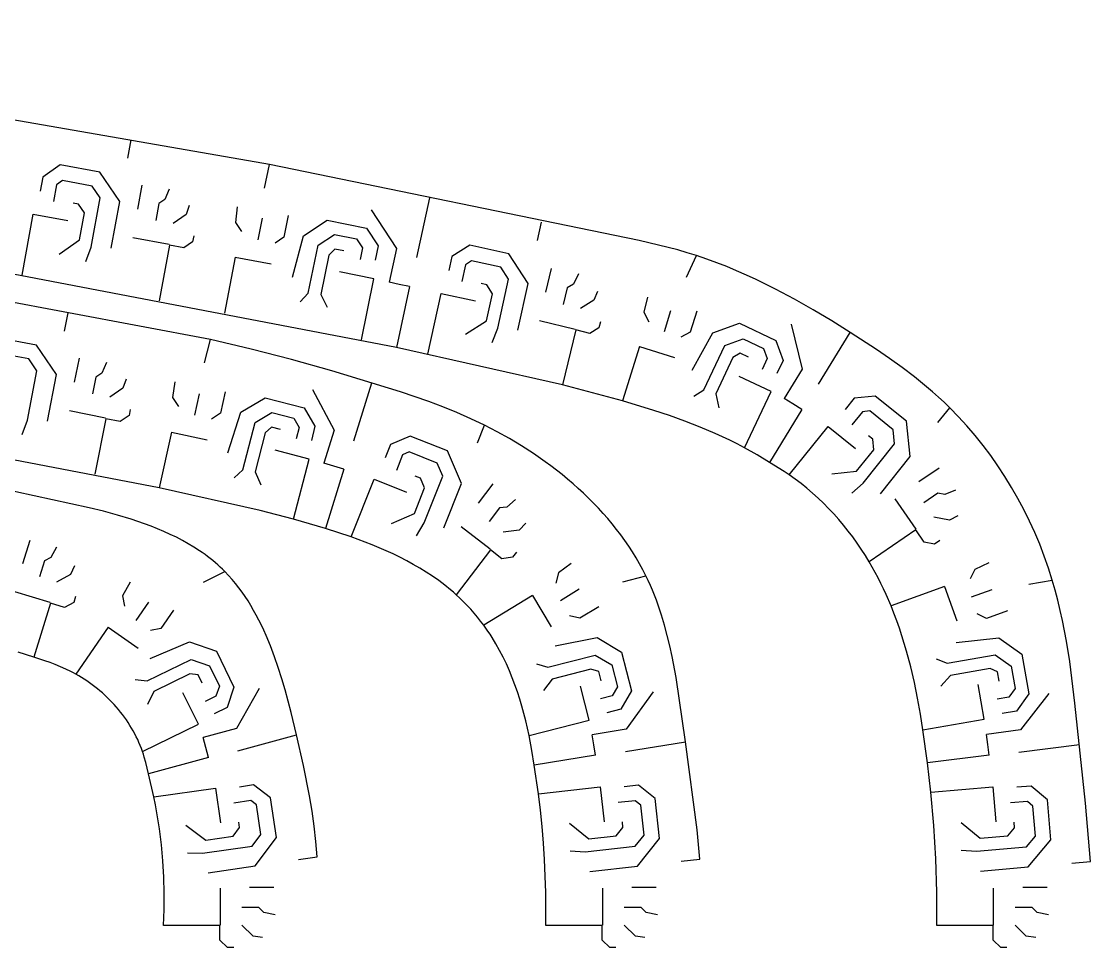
# Model space of a CAD drawing. Extents: x -16 to 156, y 12 to 93.
# Drawn here: x 113.16 to 155.77, y 50.71 to 87.61 of the extents above; entities that cross this region are included whole.
import ezdxf

# ---------------------------------------------------------------- set-up
doc = ezdxf.new("R2010")
doc.units = 0
doc.layers.add('1_-_LINES', color=1, linetype='CONTINUOUS')

msp = doc.modelspace()

# ---------------------------------------------------------------- linework, layer by layer
at = {"layer": '1_-_LINES'}
for p, q in [((123.046, 81.906), (90.273, 87.615)), ((117.404, 82.163), (117.54, 82.901)), ((114.712, 81.895), (114.013, 81.413)), ((116.285, 81.606), (114.712, 81.895)), ((122.854, 80.976), (123.046, 81.906)), ((137.783, 78.88), (123.046, 81.906)), ((114.013, 81.413), (113.91, 80.85)), ((117.088, 80.442), (116.285, 81.606)), ((114.567, 81.108), (114.445, 80.441)), ((114.8, 81.269), (114.567, 81.108)), ((115.98, 81.052), (114.8, 81.269)), ((116.301, 80.586), (115.98, 81.052)), ((117.967, 81.089), (117.788, 80.134)), ((115.94, 78.619), (116.301, 80.586)), ((119.057, 80.936), (118.876, 80.512)), ((128.924, 78.21), (129.432, 80.581)), ((115.442, 80.337), (115.224, 80.377)), ((115.683, 79.988), (115.442, 80.337)), ((116.745, 78.573), (117.088, 80.442)), ((118.642, 80.352), (118.518, 79.686)), ((118.876, 80.512), (118.642, 80.352)), ((119.85, 80.278), (119.731, 79.916)), ((121.768, 80.221), (121.7, 79.6)), ((127.106, 80.108), (128.105, 78.564)), ((113.192, 77.497), (113.64, 79.934)), ((113.64, 79.934), (115.015, 79.682)), ((115.485, 78.906), (115.683, 79.988)), ((119.731, 79.916), (119.206, 79.557)), ((122.752, 79.778), (122.588, 78.916)), ((123.791, 79.885), (123.626, 79.023)), ((124.403, 79.075), (125.348, 79.697)), ((125.348, 79.697), (126.915, 79.374)), ((121.7, 79.6), (121.939, 79.249)), ((126.915, 79.374), (127.381, 78.666)), ((133.727, 78.878), (133.887, 79.611)), ((114.67, 78.344), (115.485, 78.906)), ((119.049, 78.719), (117.608, 78.989)), ((119.985, 78.829), (119.635, 78.589)), ((120.031, 79.074), (119.985, 78.829)), ((123.626, 79.023), (123.275, 78.784)), ((123.962, 77.43), (124.403, 79.075)), ((124.989, 78.699), (125.639, 79.127)), ((125.639, 79.127), (126.52, 78.945)), ((126.52, 78.945), (126.753, 78.591)), ((138.553, 78.704), (137.783, 78.88)), ((115.734, 78.047), (115.94, 78.619)), ((119.065, 78.696), (118.65, 76.484)), ((119.635, 78.589), (119.065, 78.696)), ((124.596, 76.789), (124.989, 78.699)), ((125.649, 78.541), (125.418, 78.304)), ((126.013, 78.466), (125.649, 78.541)), ((126.753, 78.591), (126.657, 78.123)), ((127.381, 78.666), (127.265, 78.1)), ((128.105, 78.564), (127.818, 77.223)), ((131.027, 78.701), (130.312, 78.243)), ((132.59, 78.359), (131.027, 78.701)), ((139.315, 78.506), (138.553, 78.704)), ((139.693, 78.397), (139.315, 78.506)), ((140.068, 78.28), (139.693, 78.397)), ((128.111, 74.626), (110.506, 77.985)), ((121.687, 78.22), (121.262, 75.991)), ((121.687, 78.22), (123.116, 77.948)), ((125.418, 78.304), (125.096, 76.737)), ((130.312, 78.243), (130.19, 77.684)), ((131.094, 78.072), (130.856, 77.919)), ((132.266, 77.816), (131.094, 78.072)), ((133.353, 77.168), (132.59, 78.359)), ((139.661, 77.421), (140.068, 78.28)), ((140.471, 78.143), (140.068, 78.28)), ((140.871, 77.998), (140.471, 78.143)), ((141.268, 77.843), (140.871, 77.998)), ((127.213, 77.351), (125.842, 77.633)), ((130.856, 77.919), (130.711, 77.257)), ((132.571, 77.339), (132.266, 77.816)), ((134.279, 77.766), (134.05, 76.821)), ((135.359, 77.556), (135.156, 77.142)), ((141.662, 77.68), (141.268, 77.843)), ((142.053, 77.508), (141.662, 77.68)), ((126.713, 74.924), (127.213, 77.351)), ((128.222, 77.136), (127.818, 77.223)), ((128.63, 77.049), (128.222, 77.136)), ((131.704, 77.12), (131.488, 77.167)), ((131.933, 76.762), (131.704, 77.12)), ((132.144, 75.386), (132.571, 77.339)), ((132.947, 75.312), (133.353, 77.168)), ((135.156, 77.142), (134.915, 76.995)), ((142.441, 77.329), (142.053, 77.508)), ((143.21, 76.95), (142.441, 77.329)), ((120.695, 74.935), (110.547, 76.847)), ((124.27, 76.447), (124.596, 76.789)), ((125.096, 76.737), (125.348, 76.226)), ((128.63, 77.049), (128.111, 74.626)), ((129.36, 74.357), (129.889, 76.777)), ((129.889, 76.777), (131.256, 76.479)), ((131.698, 75.688), (131.933, 76.762)), ((134.915, 76.995), (134.756, 76.336)), ((136.117, 76.858), (135.979, 76.503)), ((143.968, 76.547), (143.21, 76.95)), ((135.979, 76.503), (135.436, 76.171)), ((138.106, 76.633), (137.968, 76.024)), ((144.717, 76.122), (143.968, 76.547)), ((114.886, 75.268), (115.025, 76.005)), ((137.968, 76.024), (138.165, 75.649)), ((139.034, 76.081), (138.771, 75.243)), ((140.078, 76.068), (139.815, 75.23)), ((145.457, 75.68), (144.717, 76.122)), ((130.865, 75.154), (131.698, 75.688)), ((135.235, 75.343), (133.811, 75.688)), ((136.235, 75.646), (136.176, 75.403)), ((140.713, 75.206), (141.779, 75.586)), ((141.779, 75.586), (143.225, 74.901)), ((143.838, 75.549), (144.269, 73.762)), ((146.189, 75.225), (145.457, 75.68)), ((113.764, 74.716), (112.192, 75.012)), ((131.918, 74.821), (132.144, 75.386)), ((135.25, 75.319), (134.721, 73.132)), ((135.814, 75.182), (135.25, 75.319)), ((136.176, 75.403), (135.814, 75.182)), ((139.815, 75.23), (139.439, 75.034)), ((139.895, 73.713), (140.713, 75.206)), ((144.925, 73.156), (146.189, 75.225)), ((147.237, 74.543), (146.189, 75.225)), ((114.562, 73.548), (113.764, 74.716)), ((120.457, 74.016), (120.695, 74.935)), ((122.316, 74.559), (120.695, 74.935)), ((123.929, 74.143), (122.316, 74.559)), ((134.721, 73.132), (128.111, 74.626)), ((137.797, 74.655), (137.119, 72.49)), ((137.797, 74.655), (139.185, 74.22)), ((140.358, 72.94), (141.194, 74.702)), ((141.194, 74.702), (141.926, 74.963)), ((141.926, 74.963), (142.739, 74.578)), ((142.739, 74.578), (142.882, 74.178)), ((143.225, 74.901), (143.51, 74.101)), ((113.457, 74.163), (112.277, 74.385)), ((113.776, 73.696), (113.457, 74.163)), ((115.462, 74.19), (115.272, 73.237)), ((125.532, 73.693), (123.929, 74.143)), ((141.517, 74.217), (140.831, 72.771)), ((141.797, 74.392), (141.517, 74.217)), ((142.133, 74.232), (141.797, 74.392)), ((142.882, 74.178), (142.677, 73.746)), ((147.751, 74.189), (147.237, 74.543)), ((148.256, 73.825), (147.751, 74.189)), ((116.55, 74.024), (116.364, 73.602)), ((143.51, 74.101), (143.262, 73.579)), ((144.269, 73.762), (143.554, 72.591)), ((148.75, 73.448), (148.256, 73.825)), ((113.405, 71.731), (113.776, 73.696)), ((114.21, 71.681), (114.562, 73.548)), ((116.129, 73.445), (115.996, 72.78)), ((116.364, 73.602), (116.129, 73.445)), ((117.335, 73.357), (117.212, 72.997)), ((128.266, 72.855), (125.532, 73.693)), ((143.033, 72.864), (141.769, 73.464)), ((149.232, 73.056), (148.75, 73.448)), ((117.212, 72.997), (116.683, 72.643)), ((119.276, 73.247), (119.192, 72.629)), ((121.289, 72.859), (121.102, 72.001)), ((124.765, 72.953), (125.622, 71.326)), ((126.406, 70.9), (127.124, 73.216)), ((129.398, 72.465), (128.266, 72.855)), ((137.119, 72.49), (134.721, 73.132)), ((139.961, 72.686), (140.358, 72.94)), ((141.971, 70.625), (143.033, 72.864)), ((149.468, 72.854), (149.232, 73.056)), ((149.699, 72.648), (149.468, 72.854)), ((119.192, 72.629), (119.421, 72.272)), ((120.248, 72.779), (120.061, 71.921)), ((121.908, 72.039), (122.883, 72.614)), ((122.883, 72.614), (124.432, 72.213)), ((129.96, 72.253), (129.398, 72.465)), ((138.367, 72.112), (137.119, 72.49)), ((140.831, 72.771), (140.954, 72.215)), ((143.907, 72.375), (143.554, 72.591)), ((146.342, 72.596), (145.983, 72.151)), ((147.186, 72.687), (146.342, 72.596)), ((148.431, 71.682), (147.186, 72.687)), ((149.927, 72.437), (149.699, 72.648)), ((150.151, 72.221), (149.927, 72.437)), ((118.657, 69.033), (102.462, 72.122)), ((116.516, 71.808), (115.079, 72.095)), ((117.502, 72.151), (117.453, 71.906)), ((121.102, 72.001), (120.744, 71.772)), ((121.386, 70.418), (121.908, 72.039)), ((122.475, 71.635), (123.145, 72.029)), ((123.145, 72.029), (124.016, 71.804)), ((124.432, 72.213), (124.863, 71.482)), ((130.517, 72.027), (129.96, 72.253)), ((131.071, 71.785), (130.517, 72.027)), ((138.987, 71.907), (138.367, 72.112)), ((144.263, 72.157), (142.97, 70.043)), ((144.263, 72.157), (143.907, 72.375)), ((146.683, 72.064), (146.257, 71.536)), ((146.964, 72.094), (146.683, 72.064)), ((147.898, 71.34), (146.964, 72.094)), ((149.68, 71.637), (150.151, 72.221)), ((150.501, 71.864), (150.151, 72.221)), ((113.196, 71.16), (113.405, 71.731)), ((116.532, 71.784), (116.091, 69.578)), ((117.1, 71.671), (116.532, 71.784)), ((117.453, 71.906), (117.1, 71.671)), ((121.987, 69.747), (122.475, 71.635)), ((124.016, 71.804), (124.232, 71.438)), ((131.619, 71.524), (131.071, 71.785)), ((139.601, 71.688), (138.987, 71.907)), ((140.208, 71.453), (139.601, 71.688)), ((148.581, 70.275), (148.431, 71.682)), ((150.84, 71.494), (150.501, 71.864)), ((119.142, 71.25), (118.657, 69.033)), ((119.142, 71.25), (120.563, 70.94)), ((122.884, 71.219), (122.483, 69.67)), ((123.126, 71.443), (122.884, 71.219)), ((123.486, 71.35), (123.126, 71.443)), ((124.232, 71.438), (124.112, 70.976)), ((124.863, 71.482), (124.718, 70.922)), ((125.622, 71.326), (125.216, 70.016)), ((131.343, 70.827), (131.619, 71.524)), ((132.117, 71.267), (131.619, 71.524)), ((132.609, 70.993), (132.117, 71.267)), ((140.806, 71.199), (140.208, 71.453)), ((141.102, 71.064), (140.806, 71.199)), ((143.752, 69.546), (145.308, 71.475)), ((145.308, 71.475), (146.396, 70.597)), ((147.958, 70.778), (147.898, 71.34)), ((151.167, 71.112), (150.84, 71.494)), ((127.87, 70.753), (127.659, 70.222)), ((128.649, 71.09), (127.87, 70.753)), ((130.136, 70.499), (128.649, 71.09)), ((133.093, 70.702), (132.609, 70.993)), ((141.395, 70.924), (141.102, 71.064)), ((141.685, 70.777), (141.395, 70.924)), ((141.971, 70.625), (141.685, 70.777)), ((146.702, 69.221), (147.958, 70.778)), ((147.085, 70.969), (146.912, 71.108)), ((147.13, 70.547), (147.085, 70.969)), ((151.482, 70.719), (151.167, 71.112)), ((151.785, 70.315), (151.482, 70.719)), ((124.628, 70.177), (123.273, 70.527)), ((128.354, 70.346), (128.104, 69.716)), ((128.614, 70.458), (128.354, 70.346)), ((129.729, 70.015), (128.614, 70.458)), ((130.697, 69.201), (130.136, 70.499)), ((133.569, 70.395), (133.093, 70.702)), ((134.034, 70.071), (133.569, 70.395)), ((142.474, 70.34), (141.971, 70.625)), ((142.97, 70.043), (142.474, 70.34)), ((146.439, 69.691), (147.13, 70.547)), ((152.075, 69.902), (151.785, 70.315)), ((124.008, 67.778), (124.628, 70.177)), ((125.611, 69.893), (125.216, 70.016)), ((126.01, 69.77), (125.611, 69.893)), ((129.953, 69.496), (129.729, 70.015)), ((134.263, 69.903), (134.034, 70.071)), ((134.488, 69.731), (134.263, 69.903)), ((143.56, 69.675), (142.97, 70.043)), ((147.388, 68.797), (148.581, 70.275)), ((152.353, 69.479), (152.075, 69.902)), ((115.869, 68.235), (108.574, 69.806)), ((121.644, 69.422), (121.987, 69.747)), ((122.483, 69.67), (122.709, 69.147)), ((126.01, 69.77), (125.276, 67.403)), ((129.062, 69.419), (128.856, 69.501)), ((129.215, 67.637), (129.953, 69.496)), ((134.71, 69.556), (134.488, 69.731)), ((134.928, 69.376), (134.71, 69.556)), ((143.752, 69.546), (143.56, 69.675)), ((143.993, 69.376), (143.752, 69.546)), ((145.455, 69.586), (146.439, 69.691)), ((149.726, 69.816), (148.923, 69.269)), ((152.617, 69.047), (152.353, 69.479)), ((122.68, 68.129), (118.657, 69.033)), ((126.301, 67.073), (127.216, 69.376)), ((127.216, 69.376), (128.515, 68.86)), ((128.824, 68.007), (129.23, 69.03)), ((129.23, 69.03), (129.062, 69.419)), ((129.996, 67.435), (130.697, 69.201)), ((131.947, 69.189), (131.358, 68.416)), ((135.143, 69.192), (134.928, 69.376)), ((135.354, 69.005), (135.143, 69.192)), ((144.228, 69.198), (143.993, 69.376)), ((144.459, 69.013), (144.228, 69.198)), ((146.248, 68.817), (146.702, 69.221)), ((152.869, 68.607), (152.617, 69.047)), ((135.561, 68.814), (135.354, 69.005)), ((135.763, 68.619), (135.561, 68.814)), ((135.961, 68.421), (135.763, 68.619)), ((144.685, 68.821), (144.459, 69.013)), ((144.905, 68.623), (144.685, 68.821)), ((145.12, 68.418), (144.905, 68.623)), ((149.681, 68.817), (149.12, 68.435)), ((149.959, 68.764), (149.681, 68.817)), ((150.387, 68.935), (149.959, 68.764)), ((153.107, 68.16), (152.869, 68.607)), ((116.432, 68.095), (115.869, 68.235)), ((132.219, 68.227), (131.808, 67.688)), ((132.5, 68.265), (132.219, 68.227)), ((132.852, 68.562), (132.5, 68.265)), ((136.155, 68.219), (135.961, 68.421)), ((136.343, 68.013), (136.155, 68.219)), ((145.329, 68.207), (145.12, 68.418)), ((145.533, 67.99), (145.329, 68.207)), ((148.81, 67.377), (147.985, 68.588)), ((116.988, 67.944), (116.432, 68.095)), ((117.535, 67.778), (116.988, 67.944)), ((117.804, 67.69), (117.535, 67.778)), ((124.008, 67.778), (122.68, 68.129)), ((125.276, 67.403), (124.008, 67.778)), ((127.915, 67.615), (128.824, 68.007)), ((136.527, 67.804), (136.343, 68.013)), ((136.706, 67.591), (136.527, 67.804)), ((145.73, 67.768), (145.533, 67.99)), ((145.923, 67.541), (145.73, 67.768)), ((150.14, 67.738), (149.515, 67.857)), ((150.48, 67.91), (150.14, 67.738)), ((153.331, 67.706), (153.107, 68.16)), ((118.07, 67.597), (117.804, 67.69)), ((118.332, 67.5), (118.07, 67.597)), ((118.59, 67.397), (118.332, 67.5)), ((118.845, 67.29), (118.59, 67.397)), ((126.301, 67.073), (125.276, 67.403)), ((128.901, 67.116), (129.215, 67.637)), ((131.848, 66.586), (130.683, 67.474)), ((132.995, 67.348), (132.365, 67.263)), ((133.264, 67.619), (132.995, 67.348)), ((136.879, 67.375), (136.706, 67.591)), ((137.047, 67.155), (136.879, 67.375)), ((146.109, 67.308), (145.923, 67.541)), ((148.805, 67.35), (146.946, 66.083)), ((149.132, 66.87), (148.805, 67.35)), ((153.542, 67.245), (153.331, 67.706)), ((113.498, 66.935), (113.214, 66.005)), ((119.094, 67.177), (118.845, 67.29)), ((119.339, 67.059), (119.094, 67.177)), ((119.579, 66.934), (119.339, 67.059)), ((119.813, 66.804), (119.579, 66.934)), ((126.866, 66.868), (126.301, 67.073)), ((137.208, 66.932), (137.047, 67.155)), ((137.364, 66.706), (137.208, 66.932)), ((146.289, 67.071), (146.109, 67.308)), ((146.462, 66.83), (146.289, 67.071)), ((149.755, 66.932), (149.548, 66.791)), ((153.738, 66.779), (153.542, 67.245)), ((114.564, 66.661), (114.337, 66.26)), ((120.042, 66.667), (119.813, 66.804)), ((120.264, 66.523), (120.042, 66.667)), ((120.373, 66.448), (120.264, 66.523)), ((127.147, 66.758), (126.866, 66.868)), ((127.426, 66.643), (127.147, 66.758)), ((127.703, 66.523), (127.426, 66.643)), ((127.978, 66.396), (127.703, 66.523)), ((131.852, 66.558), (130.488, 64.769)), ((132.313, 66.206), (131.852, 66.558)), ((132.885, 66.462), (132.734, 66.263)), ((137.514, 66.476), (137.364, 66.706)), ((137.658, 66.243), (137.514, 66.476)), ((146.63, 66.585), (146.462, 66.83)), ((146.791, 66.336), (146.63, 66.585)), ((149.548, 66.791), (149.132, 66.87)), ((153.92, 66.309), (153.738, 66.779)), ((114.088, 66.127), (113.889, 65.479)), ((114.337, 66.26), (114.088, 66.127)), ((120.481, 66.372), (120.373, 66.448)), ((120.586, 66.294), (120.481, 66.372)), ((120.69, 66.214), (120.586, 66.294)), ((120.792, 66.132), (120.69, 66.214)), ((120.893, 66.048), (120.792, 66.132)), ((120.991, 65.962), (120.893, 66.048)), ((128.249, 66.264), (127.978, 66.396)), ((128.517, 66.126), (128.249, 66.264)), ((128.781, 65.981), (128.517, 66.126)), ((132.734, 66.263), (132.313, 66.206)), ((137.795, 66.007), (137.658, 66.243)), ((146.946, 66.083), (146.791, 66.336)), ((147.069, 65.871), (146.946, 66.083)), ((151.716, 66.037), (151.147, 65.781)), ((154.088, 65.833), (153.92, 66.309)), ((115.279, 65.92), (115.121, 65.573)), ((120.422, 65.275), (121.276, 65.692)), ((121.088, 65.874), (120.991, 65.962)), ((121.183, 65.784), (121.088, 65.874)), ((121.276, 65.692), (121.183, 65.784)), ((121.422, 65.54), (121.276, 65.692)), ((129.041, 65.83), (128.781, 65.981)), ((129.296, 65.671), (129.041, 65.83)), ((129.546, 65.506), (129.296, 65.671)), ((134.559, 65.649), (134.458, 65.237)), ((135.065, 66.014), (134.559, 65.649)), ((137.926, 65.767), (137.795, 66.007)), ((138.049, 65.525), (137.926, 65.767)), ((147.187, 65.657), (147.069, 65.871)), ((147.302, 65.44), (147.187, 65.657)), ((151.147, 65.781), (150.965, 65.398)), ((154.24, 65.355), (154.088, 65.833)), ((115.121, 65.573), (114.559, 65.274)), ((117.503, 65.272), (117.191, 64.731)), ((121.562, 65.382), (121.422, 65.54)), ((121.698, 65.219), (121.562, 65.382)), ((121.829, 65.051), (121.698, 65.219)), ((129.791, 65.333), (129.546, 65.506)), ((130.03, 65.153), (129.791, 65.333)), ((137.129, 65.287), (138.049, 65.525)), ((138.14, 65.335), (138.049, 65.525)), ((138.227, 65.144), (138.14, 65.335)), ((147.412, 65.222), (147.302, 65.44)), ((147.518, 65.002), (147.412, 65.222)), ((153.304, 65.192), (154.24, 65.355)), ((154.356, 64.954), (154.24, 65.355)), ((114.31, 64.459), (112.908, 64.888)), ((121.956, 64.879), (121.829, 65.051)), ((122.078, 64.702), (121.956, 64.879)), ((130.262, 64.965), (130.03, 65.153)), ((130.376, 64.868), (130.262, 64.965)), ((130.488, 64.769), (130.376, 64.868)), ((130.638, 64.63), (130.488, 64.769)), ((135.395, 64.986), (134.644, 64.531)), ((138.31, 64.95), (138.227, 65.144)), ((138.389, 64.755), (138.31, 64.95)), ((138.464, 64.559), (138.389, 64.755)), ((147.62, 64.78), (147.518, 65.002)), ((147.813, 64.331), (147.62, 64.78)), ((149.95, 65.093), (147.813, 64.331)), ((149.95, 65.093), (150.438, 63.724)), ((151.833, 64.964), (151.006, 64.669)), ((154.462, 64.552), (154.356, 64.954)), ((114.323, 64.434), (113.665, 62.282)), ((114.878, 64.265), (114.323, 64.434)), ((115.252, 64.464), (114.878, 64.265)), ((115.325, 64.703), (115.252, 64.464)), ((117.191, 64.731), (117.268, 64.314)), ((118.226, 64.47), (117.727, 63.747)), ((122.196, 64.521), (122.078, 64.702)), ((122.31, 64.335), (122.196, 64.521)), ((122.419, 64.146), (122.31, 64.335)), ((130.784, 64.488), (130.638, 64.63)), ((130.927, 64.342), (130.784, 64.488)), ((131.066, 64.192), (130.927, 64.342)), ((133.525, 64.735), (131.584, 63.56)), ((133.525, 64.735), (134.278, 63.491)), ((138.536, 64.361), (138.464, 64.559)), ((138.67, 63.961), (138.536, 64.361)), ((147.931, 64.035), (147.813, 64.331)), ((154.559, 64.148), (154.462, 64.552)), ((119.219, 64.149), (118.721, 63.427)), ((122.525, 63.953), (122.419, 64.146)), ((122.627, 63.757), (122.525, 63.953)), ((131.202, 64.039), (131.066, 64.192)), ((131.333, 63.882), (131.202, 64.039)), ((135.419, 63.831), (135.007, 63.932)), ((136.17, 64.286), (135.419, 63.831)), ((138.791, 63.555), (138.67, 63.961)), ((148.043, 63.736), (147.931, 64.035)), ((151.624, 63.828), (151.241, 64.01)), ((152.451, 64.123), (151.624, 63.828)), ((154.648, 63.742), (154.559, 64.148)), ((122.725, 63.557), (122.627, 63.757)), ((122.82, 63.355), (122.725, 63.557)), ((131.461, 63.723), (131.333, 63.882)), ((131.584, 63.56), (131.461, 63.723)), ((131.671, 63.439), (131.584, 63.56)), ((138.901, 63.145), (138.791, 63.555)), ((148.149, 63.435), (148.043, 63.736)), ((154.803, 62.926), (154.648, 63.742)), ((116.623, 63.474), (115.335, 61.605)), ((116.623, 63.474), (117.82, 62.648)), ((118.721, 63.427), (118.304, 63.35)), ((122.911, 63.149), (122.82, 63.355)), ((123.084, 62.73), (122.911, 63.149)), ((131.756, 63.317), (131.671, 63.439)), ((131.839, 63.193), (131.756, 63.317)), ((131.919, 63.067), (131.839, 63.193)), ((132.074, 62.812), (131.919, 63.067)), ((134.432, 62.732), (136.103, 63.06)), ((136.103, 63.06), (137.078, 62.486)), ((139.001, 62.731), (138.901, 63.145)), ((148.249, 63.131), (148.149, 63.435)), ((148.434, 62.519), (148.249, 63.131)), ((150.411, 62.862), (152.103, 63.055)), ((152.103, 63.055), (153.028, 62.403)), ((118.292, 62.232), (119.863, 62.888)), ((119.863, 62.888), (120.933, 62.52)), ((123.246, 62.302), (123.084, 62.73)), ((132.22, 62.552), (132.074, 62.812)), ((139.092, 62.313), (139.001, 62.731)), ((154.933, 62.105), (154.803, 62.926)), ((113.665, 62.282), (113.03, 62.479)), ((114.093, 62.141), (113.665, 62.282)), ((120.933, 62.52), (121.635, 61.082)), ((123.396, 61.867), (123.246, 62.302)), ((132.357, 62.287), (132.22, 62.552)), ((132.487, 62.017), (132.357, 62.287)), ((134.136, 61.881), (136.024, 62.368)), ((136.024, 62.368), (136.694, 61.973)), ((137.078, 62.486), (137.478, 60.936)), ((139.251, 61.469), (139.092, 62.313)), ((148.599, 61.9), (148.434, 62.519)), ((149.609, 62.215), (150.046, 62.038)), ((150.046, 62.038), (151.968, 62.371)), ((151.968, 62.371), (152.604, 61.924)), ((153.028, 62.403), (153.302, 60.827)), ((114.305, 62.065), (114.093, 62.141)), ((114.516, 61.985), (114.305, 62.065)), ((114.724, 61.9), (114.516, 61.985)), ((114.931, 61.809), (114.724, 61.9)), ((115.134, 61.711), (114.931, 61.809)), ((118.172, 61.339), (119.924, 62.194)), ((119.924, 62.194), (120.66, 61.941)), ((120.66, 61.941), (121.054, 61.133)), ((123.536, 61.425), (123.396, 61.867)), ((132.609, 61.743), (132.487, 62.017)), ((133.686, 62.023), (134.136, 61.881)), ((135.858, 61.809), (134.309, 61.409)), ((136.172, 61.706), (135.858, 61.809)), ((136.694, 61.973), (136.919, 61.102)), ((148.745, 61.276), (148.599, 61.9)), ((151.758, 61.827), (150.181, 61.553)), ((152.062, 61.7), (151.758, 61.827)), ((152.604, 61.924), (152.758, 61.037)), ((155.142, 60.455), (154.933, 62.105)), ((115.235, 61.659), (115.134, 61.711)), ((115.335, 61.605), (115.235, 61.659)), ((115.447, 61.542), (115.335, 61.605)), ((115.558, 61.476), (115.447, 61.542)), ((115.667, 61.407), (115.558, 61.476)), ((115.775, 61.335), (115.667, 61.407)), ((117.703, 61.388), (118.172, 61.339)), ((119.874, 61.613), (118.436, 60.911)), ((120.202, 61.575), (119.874, 61.613)), ((120.365, 61.241), (120.202, 61.575)), ((123.668, 60.979), (123.536, 61.425)), ((132.724, 61.465), (132.609, 61.743)), ((132.831, 61.184), (132.724, 61.465)), ((134.309, 61.409), (133.961, 60.958)), ((136.265, 61.346), (136.172, 61.706)), ((139.625, 58.911), (139.251, 61.469)), ((150.181, 61.553), (149.798, 61.132)), ((152.126, 61.333), (152.062, 61.7)), ((115.882, 61.261), (115.775, 61.335)), ((115.987, 61.185), (115.882, 61.261)), ((116.091, 61.106), (115.987, 61.185)), ((116.194, 61.025), (116.091, 61.106)), ((116.294, 60.942), (116.194, 61.025)), ((116.393, 60.856), (116.294, 60.942)), ((121.054, 61.133), (120.916, 60.731)), ((121.635, 61.082), (121.359, 60.28)), ((122.645, 61.038), (121.729, 59.444)), ((123.91, 60.081), (123.668, 60.979)), ((132.931, 60.9), (132.831, 61.184)), ((135.792, 59.778), (135.442, 61.134)), ((136.919, 61.102), (136.703, 60.736)), ((137.478, 60.936), (137.047, 60.205)), ((148.874, 60.647), (148.745, 61.276)), ((151.528, 59.808), (151.288, 61.188)), ((152.758, 61.037), (152.513, 60.69)), ((116.49, 60.768), (116.393, 60.856)), ((116.586, 60.678), (116.49, 60.768)), ((116.679, 60.586), (116.586, 60.678)), ((116.77, 60.492), (116.679, 60.586)), ((118.436, 60.911), (118.185, 60.399)), ((120.215, 59.61), (119.601, 60.868)), ((120.916, 60.731), (120.487, 60.522)), ((133.024, 60.614), (132.931, 60.9)), ((133.11, 60.325), (133.024, 60.614)), ((136.703, 60.736), (136.24, 60.617)), ((138.339, 60.906), (137.264, 59.414)), ((148.987, 60.016), (148.874, 60.647)), ((152.513, 60.69), (152.043, 60.608)), ((153.302, 60.827), (152.813, 60.133)), ((154.099, 60.836), (152.974, 59.382)), ((116.86, 60.396), (116.77, 60.492)), ((116.947, 60.298), (116.86, 60.396)), ((117.032, 60.198), (116.947, 60.298)), ((117.114, 60.097), (117.032, 60.198)), ((117.194, 59.994), (117.114, 60.097)), ((121.359, 60.28), (120.84, 60.026)), ((124.129, 59.185), (123.91, 60.081)), ((133.19, 60.035), (133.11, 60.325)), ((137.047, 60.205), (136.487, 60.061)), ((152.813, 60.133), (152.244, 60.034)), ((155.563, 56.472), (155.142, 60.455)), ((117.272, 59.889), (117.194, 59.994)), ((117.347, 59.782), (117.272, 59.889)), ((117.42, 59.674), (117.347, 59.782)), ((117.49, 59.565), (117.42, 59.674)), ((133.263, 59.744), (133.19, 60.035)), ((133.331, 59.452), (133.263, 59.744)), ((133.392, 59.159), (135.792, 59.778)), ((149.087, 59.384), (148.987, 60.016)), ((149.087, 59.384), (151.528, 59.808)), ((117.557, 59.454), (117.49, 59.565)), ((117.622, 59.342), (117.557, 59.454)), ((117.684, 59.228), (117.622, 59.342)), ((117.742, 59.113), (117.684, 59.228)), ((117.989, 58.523), (120.215, 59.61)), ((121.729, 59.444), (120.404, 59.087)), ((133.392, 59.159), (133.331, 59.452)), ((137.264, 59.414), (135.91, 59.195)), ((149.261, 58.07), (149.087, 59.384)), ((152.974, 59.382), (151.614, 59.208)), ((117.798, 58.997), (117.742, 59.113)), ((117.85, 58.88), (117.798, 58.997)), ((117.9, 58.762), (117.85, 58.88)), ((120.512, 58.687), (120.404, 59.087)), ((121.788, 58.554), (124.129, 59.185)), ((124.406, 57.961), (124.129, 59.185)), ((133.501, 58.568), (133.392, 59.159)), ((135.976, 58.786), (135.91, 59.195)), ((137.232, 58.523), (139.625, 58.911)), ((140.085, 55.403), (139.625, 58.911)), ((151.666, 58.797), (151.614, 59.208)), ((151.719, 58.384), (151.666, 58.797)), ((152.912, 58.492), (155.317, 58.799)), ((117.946, 58.643), (117.9, 58.762)), ((117.989, 58.523), (117.946, 58.643)), ((118.025, 58.414), (117.989, 58.523)), ((118.058, 58.304), (118.025, 58.414)), ((120.621, 58.284), (120.512, 58.687)), ((133.597, 57.977), (133.501, 58.568)), ((136.043, 58.374), (133.597, 57.977)), ((136.043, 58.374), (135.976, 58.786)), ((151.719, 58.384), (149.261, 58.07)), ((118.119, 58.083), (118.058, 58.304)), ((118.228, 57.639), (118.119, 58.083)), ((120.621, 58.284), (118.228, 57.639)), ((124.645, 56.752), (124.406, 57.961)), ((133.765, 56.836), (133.597, 57.977)), ((149.402, 56.9), (149.261, 58.07)), ((118.443, 56.714), (118.228, 57.639)), ((122.416, 57.19), (121.85, 57.108)), ((123.096, 56.682), (122.416, 57.19)), ((133.765, 56.836), (136.228, 57.111)), ((136.228, 57.111), (136.383, 55.721)), ((137.752, 57.18), (137.183, 57.116)), ((138.414, 56.65), (137.752, 57.18)), ((149.402, 56.9), (151.871, 57.116)), ((151.871, 57.116), (151.992, 55.723)), ((153.396, 57.149), (152.826, 57.099)), ((154.046, 56.603), (153.396, 57.149)), ((118.443, 56.714), (120.896, 57.07)), ((118.508, 56.399), (118.443, 56.714)), ((120.896, 57.07), (121.097, 55.686)), ((123.326, 55.099), (123.096, 56.682)), ((124.745, 56.149), (124.645, 56.752)), ((133.846, 56.184), (133.765, 56.836)), ((149.525, 55.577), (149.402, 56.9)), ((118.567, 56.083), (118.508, 56.399)), ((122.305, 56.567), (121.634, 56.47)), ((122.531, 56.398), (122.305, 56.567)), ((122.704, 55.211), (122.531, 56.398)), ((137.619, 56.561), (136.946, 56.486)), ((137.84, 56.385), (137.619, 56.561)), ((137.973, 55.192), (137.84, 56.385)), ((138.592, 55.06), (138.414, 56.65)), ((153.249, 56.534), (152.573, 56.475)), ((153.465, 56.352), (153.249, 56.534)), ((153.57, 55.156), (153.465, 56.352)), ((154.185, 55.009), (154.046, 56.603)), ((155.766, 54.144), (155.563, 56.472)), ((118.62, 55.766), (118.567, 56.083)), ((124.832, 55.544), (124.745, 56.149)), ((133.913, 55.53), (133.846, 56.184)), ((118.668, 55.447), (118.62, 55.766)), ((118.746, 54.808), (118.668, 55.447)), ((119.719, 55.585), (120.512, 54.993)), ((121.601, 55.152), (121.855, 55.492)), ((121.855, 55.492), (121.823, 55.711)), ((124.902, 54.937), (124.832, 55.544)), ((133.968, 54.875), (133.913, 55.53)), ((135.002, 55.666), (135.776, 55.048)), ((136.869, 55.17), (137.134, 55.501)), ((137.134, 55.501), (137.109, 55.722)), ((140.193, 54.232), (140.085, 55.403)), ((149.603, 54.249), (149.525, 55.577)), ((150.611, 55.701), (151.369, 55.065)), ((152.465, 55.16), (152.738, 55.485)), ((152.738, 55.485), (152.719, 55.706)), ((120.512, 54.993), (121.601, 55.152)), ((122.365, 54.757), (122.704, 55.211)), ((122.48, 53.966), (123.326, 55.099)), ((135.776, 55.048), (136.869, 55.17)), ((137.62, 54.75), (137.973, 55.192)), ((137.709, 53.955), (138.592, 55.06)), ((151.369, 55.065), (152.465, 55.16)), ((153.206, 54.723), (153.57, 55.156)), ((153.276, 53.926), (154.185, 55.009)), ((118.803, 54.165), (118.746, 54.808)), ((120.386, 54.47), (122.365, 54.757)), ((124.955, 54.325), (124.902, 54.937)), ((134.01, 54.219), (133.968, 54.875)), ((135.025, 54.562), (135.632, 54.529)), ((135.632, 54.529), (137.62, 54.75)), ((150.607, 54.596), (151.214, 54.549)), ((151.214, 54.549), (153.206, 54.723)), ((118.839, 53.521), (118.803, 54.165)), ((119.778, 54.483), (120.386, 54.47)), ((124.212, 54.217), (124.955, 54.325)), ((134.039, 53.562), (134.01, 54.219)), ((139.448, 54.149), (140.193, 54.232)), ((149.638, 52.92), (149.603, 54.249)), ((155.019, 54.078), (155.766, 54.144)), ((120.6, 53.693), (122.48, 53.966)), ((135.82, 53.745), (137.709, 53.955)), ((151.383, 53.761), (153.276, 53.926)), ((118.854, 52.877), (118.839, 53.521)), ((134.056, 52.905), (134.039, 53.562)), ((118.849, 52.233), (118.854, 52.877)), ((121.094, 51.611), (121.094, 53.076)), ((123.224, 53.111), (122.252, 53.111)), ((134.062, 52.247), (134.056, 52.905)), ((136.325, 51.611), (136.325, 53.076)), ((138.455, 53.111), (137.483, 53.111)), ((149.633, 51.591), (149.638, 52.92)), ((151.903, 51.611), (151.903, 53.076)), ((154.033, 53.111), (153.061, 53.111)), ((118.824, 51.591), (118.849, 52.233)), ((122.624, 52.311), (121.946, 52.311)), ((122.824, 52.111), (122.624, 52.311)), ((123.274, 52.011), (122.824, 52.111)), ((134.055, 51.591), (134.062, 52.247)), ((137.855, 52.311), (137.177, 52.311)), ((138.055, 52.111), (137.855, 52.311)), ((138.505, 52.011), (138.055, 52.111)), ((153.433, 52.311), (152.755, 52.311)), ((153.633, 52.111), (153.433, 52.311)), ((154.083, 52.011), (153.633, 52.111)), ((121.074, 51.591), (118.824, 51.591)), ((121.074, 51.011), (121.074, 51.591)), ((122.396, 51.161), (121.946, 51.611)), ((136.305, 51.591), (134.055, 51.591)), ((136.305, 51.011), (136.305, 51.591)), ((137.627, 51.161), (137.177, 51.611)), ((151.883, 51.591), (149.633, 51.591)), ((151.883, 51.011), (151.883, 51.591)), ((153.205, 51.161), (152.755, 51.611)), ((122.774, 51.111), (122.396, 51.161)), ((138.005, 51.111), (137.627, 51.161)), ((153.583, 51.111), (153.205, 51.161)), ((121.374, 50.711), (121.074, 51.011)), ((121.624, 50.711), (121.374, 50.711)), ((136.605, 50.711), (136.305, 51.011)), ((136.855, 50.711), (136.605, 50.711)), ((152.183, 50.711), (151.883, 51.011)), ((152.433, 50.711), (152.183, 50.711))]:
    msp.add_line(p, q, dxfattribs=at)

doc.saveas('drawing.dxf')
